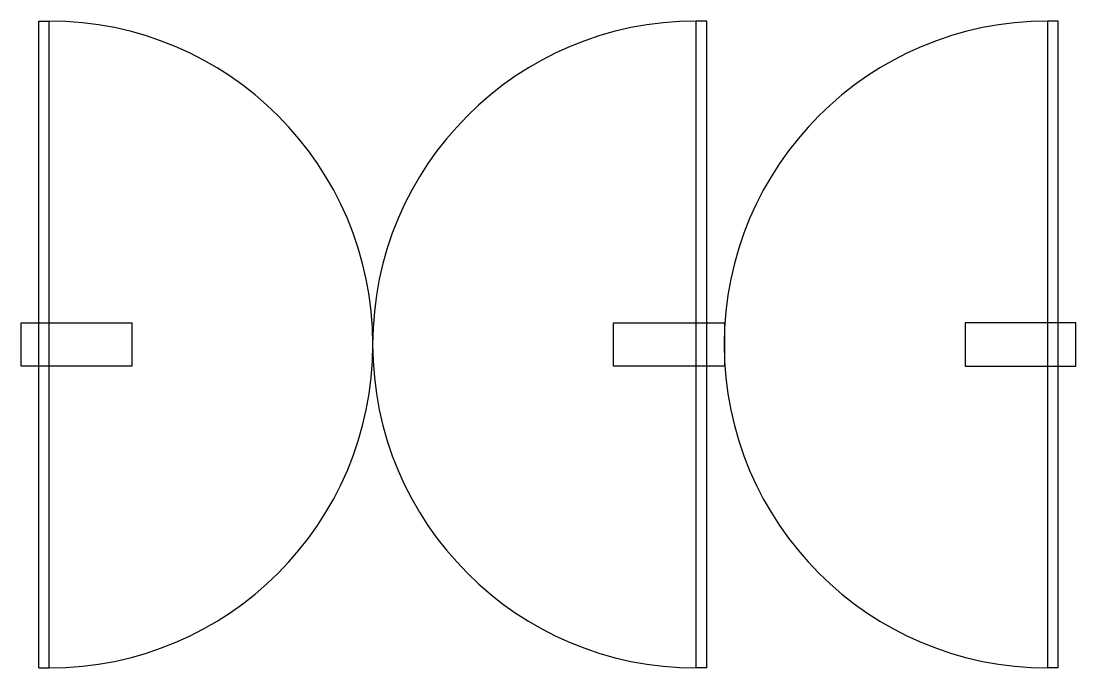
# Model space of a CAD drawing. Extents: x -0.5 to 0.5, y -0.31 to 0.31.
import ezdxf

# ---------------------------------------------------------------- set-up
doc = ezdxf.new("R2010")
doc.units = 0
doc.layers.get('0').update_dxf_attribs({"linetype": 'CONTINUOUS'})

msp = doc.modelspace()

# ---------------------------------------------------------------- linework, layer by layer
for p, q in [((-0.4833, 0.3067), (-0.4733, 0.3067)), ((-0.4833, -0.3067), (-0.4833, 0.3067)), ((-0.4733, -0.3067), (-0.4733, 0.3067)), ((0.14, -0.3067), (0.14, 0.3067)), ((0.15, 0.3067), (0.14, 0.3067)), ((0.15, -0.3067), (0.15, 0.3067)), ((0.4733, -0.3067), (0.4733, 0.3067)), ((0.4833, 0.3067), (0.4733, 0.3067)), ((0.4833, -0.3067), (0.4833, 0.3067)), ((-0.4833, -0.3067), (-0.4733, -0.3067)), ((0.15, -0.3067), (0.14, -0.3067)), ((0.4833, -0.3067), (0.4733, -0.3067))]:
    msp.add_line(p, q)
for points in [[(-0.3949, -0.0207), (-0.5, -0.0207), (-0.5, 0.0207), (-0.3949, 0.0207)], [(0.1667, -0.0207), (0.0616, -0.0207), (0.0616, 0.0207), (0.1667, 0.0207)], [(0.3949, -0.0207), (0.5, -0.0207), (0.5, 0.0207), (0.3949, 0.0207)]]:
    msp.add_lwpolyline(points, close=True)
for centre, start, end in [((-0.4733, 0), 270, 90), ((0.14, 0), 90, 270), ((0.4733, 0), 90, 270)]:
    msp.add_arc(centre, 0.3067, start, end)

doc.saveas('drawing.dxf')
